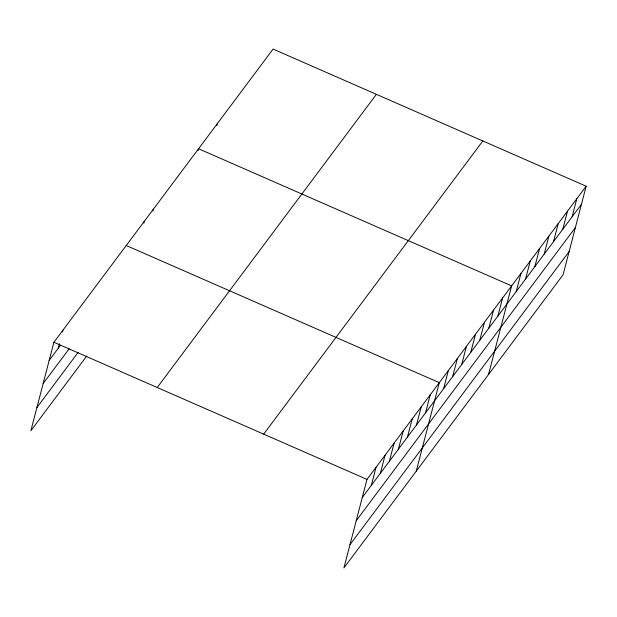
<?xml version="1.0" encoding="UTF-8"?>
<svg xmlns="http://www.w3.org/2000/svg" width="617" height="617" viewBox="0 0 617 617"><rect width="100%" height="100%" fill="white"/><g stroke="black" fill="none" stroke-linecap="round" stroke-linejoin="round"><path stroke-width="0.93" d="M586.15 186.218L366.984 479.394L343.924 567.925L563.09 274.742L586.15 186.218L273.076 49.075L53.91 342.258L30.85 430.782L86.789 355.955M58.229 348.273L59.409 343.746M62.479 331.977L62.949 330.164M143.846 223.13L144.316 221.318M152.885 211.037L153.355 209.225M198.088 150.571L198.558 148.759L511.632 285.895L488.571 374.426M216.714 125.652L217.184 123.84M371.311 485.409L376.023 467.3M380.35 473.316L385.07 455.207M389.389 461.223L394.109 443.114M398.428 449.13L403.148 431.021M407.475 437.037L412.187 418.928M416.514 424.943L421.226 406.834M425.553 412.85L430.273 394.741M416.251 471.172L439.312 382.648L126.23 245.512M443.631 388.664L448.351 370.555M452.677 376.571L457.39 358.462M461.717 364.477L466.429 346.368M470.756 352.376L475.468 334.275M479.795 340.283L484.515 322.182M488.834 328.19L493.554 310.081M497.88 316.097L502.593 297.988M516.228 291.548L520.949 273.439M525.545 279.085L530.265 260.976M534.862 266.621L539.574 248.52M544.179 254.165L548.891 236.056M553.488 241.702L558.208 223.593M562.804 229.246L567.524 211.137M572.121 216.783L576.833 198.674M49.19 360.367L60.497 345.25M43.136 383.604L69.135 348.836M36.904 407.544L78.151 352.369M157.227 387.515L376.385 94.332M263.667 434.144L482.833 140.961M362.272 497.503L581.43 204.32M356.217 520.74L575.383 227.565M349.978 544.688L569.144 251.505M53.91 342.258L366.984 479.394"/></g></svg>
